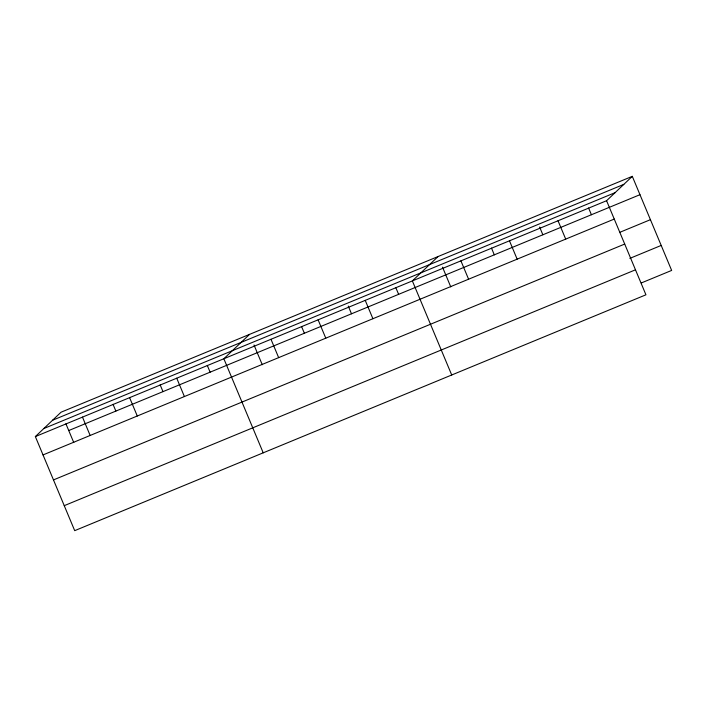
<?xml version="1.0" encoding="UTF-8"?>
<svg xmlns="http://www.w3.org/2000/svg" width="707" height="707" viewBox="0 0 707 707"><rect width="100%" height="100%" fill="white"/><g stroke="black" fill="none" stroke-linecap="round" stroke-linejoin="round"><path stroke-width="1.06" d="M632.297 176.343L606.579 200.717L645.942 294.801L74.703 530.657L35.35 436.572L61.058 412.199L632.297 176.343L671.65 270.428L641.302 282.959M249.571 334.367L223.854 358.741L263.216 452.825M438.075 256.535L412.358 280.909L451.72 374.993M52.574 420.241L623.804 184.386M43.834 428.53L615.063 192.675M35.35 436.572L606.579 200.717M68.738 430.545L639.968 194.69M43.03 454.919L614.259 219.064M620.074 232.214L650.422 219.683M53.485 479.912L624.714 244.056M629.84 258.382L661.195 245.435M64.249 505.664L635.487 269.809M588.586 207.982L591.414 214.742M558.026 220.761L565.706 239.116M539.627 227.062L542.861 234.786M509.473 240.813L517.144 259.16M491.48 248.077L494.308 254.838M460.92 260.856L468.591 279.212M442.52 267.158L450.766 286.883M395.796 287.581L398.624 294.342M365.236 300.369L372.907 318.716M348.268 306.069L351.494 313.802M318.106 319.82L325.786 338.176M301.544 326.493L304.372 333.253M270.984 339.28L278.655 357.636M254.016 344.989L262.262 364.715M207.292 365.413L210.12 372.174M176.732 378.201L184.403 396.547M160.162 384.873L162.99 391.634M129.602 397.652L137.282 416.008M113.04 404.324L115.868 411.085M82.48 417.112L90.151 435.459M65.91 423.785L73.758 442.538"/></g></svg>
